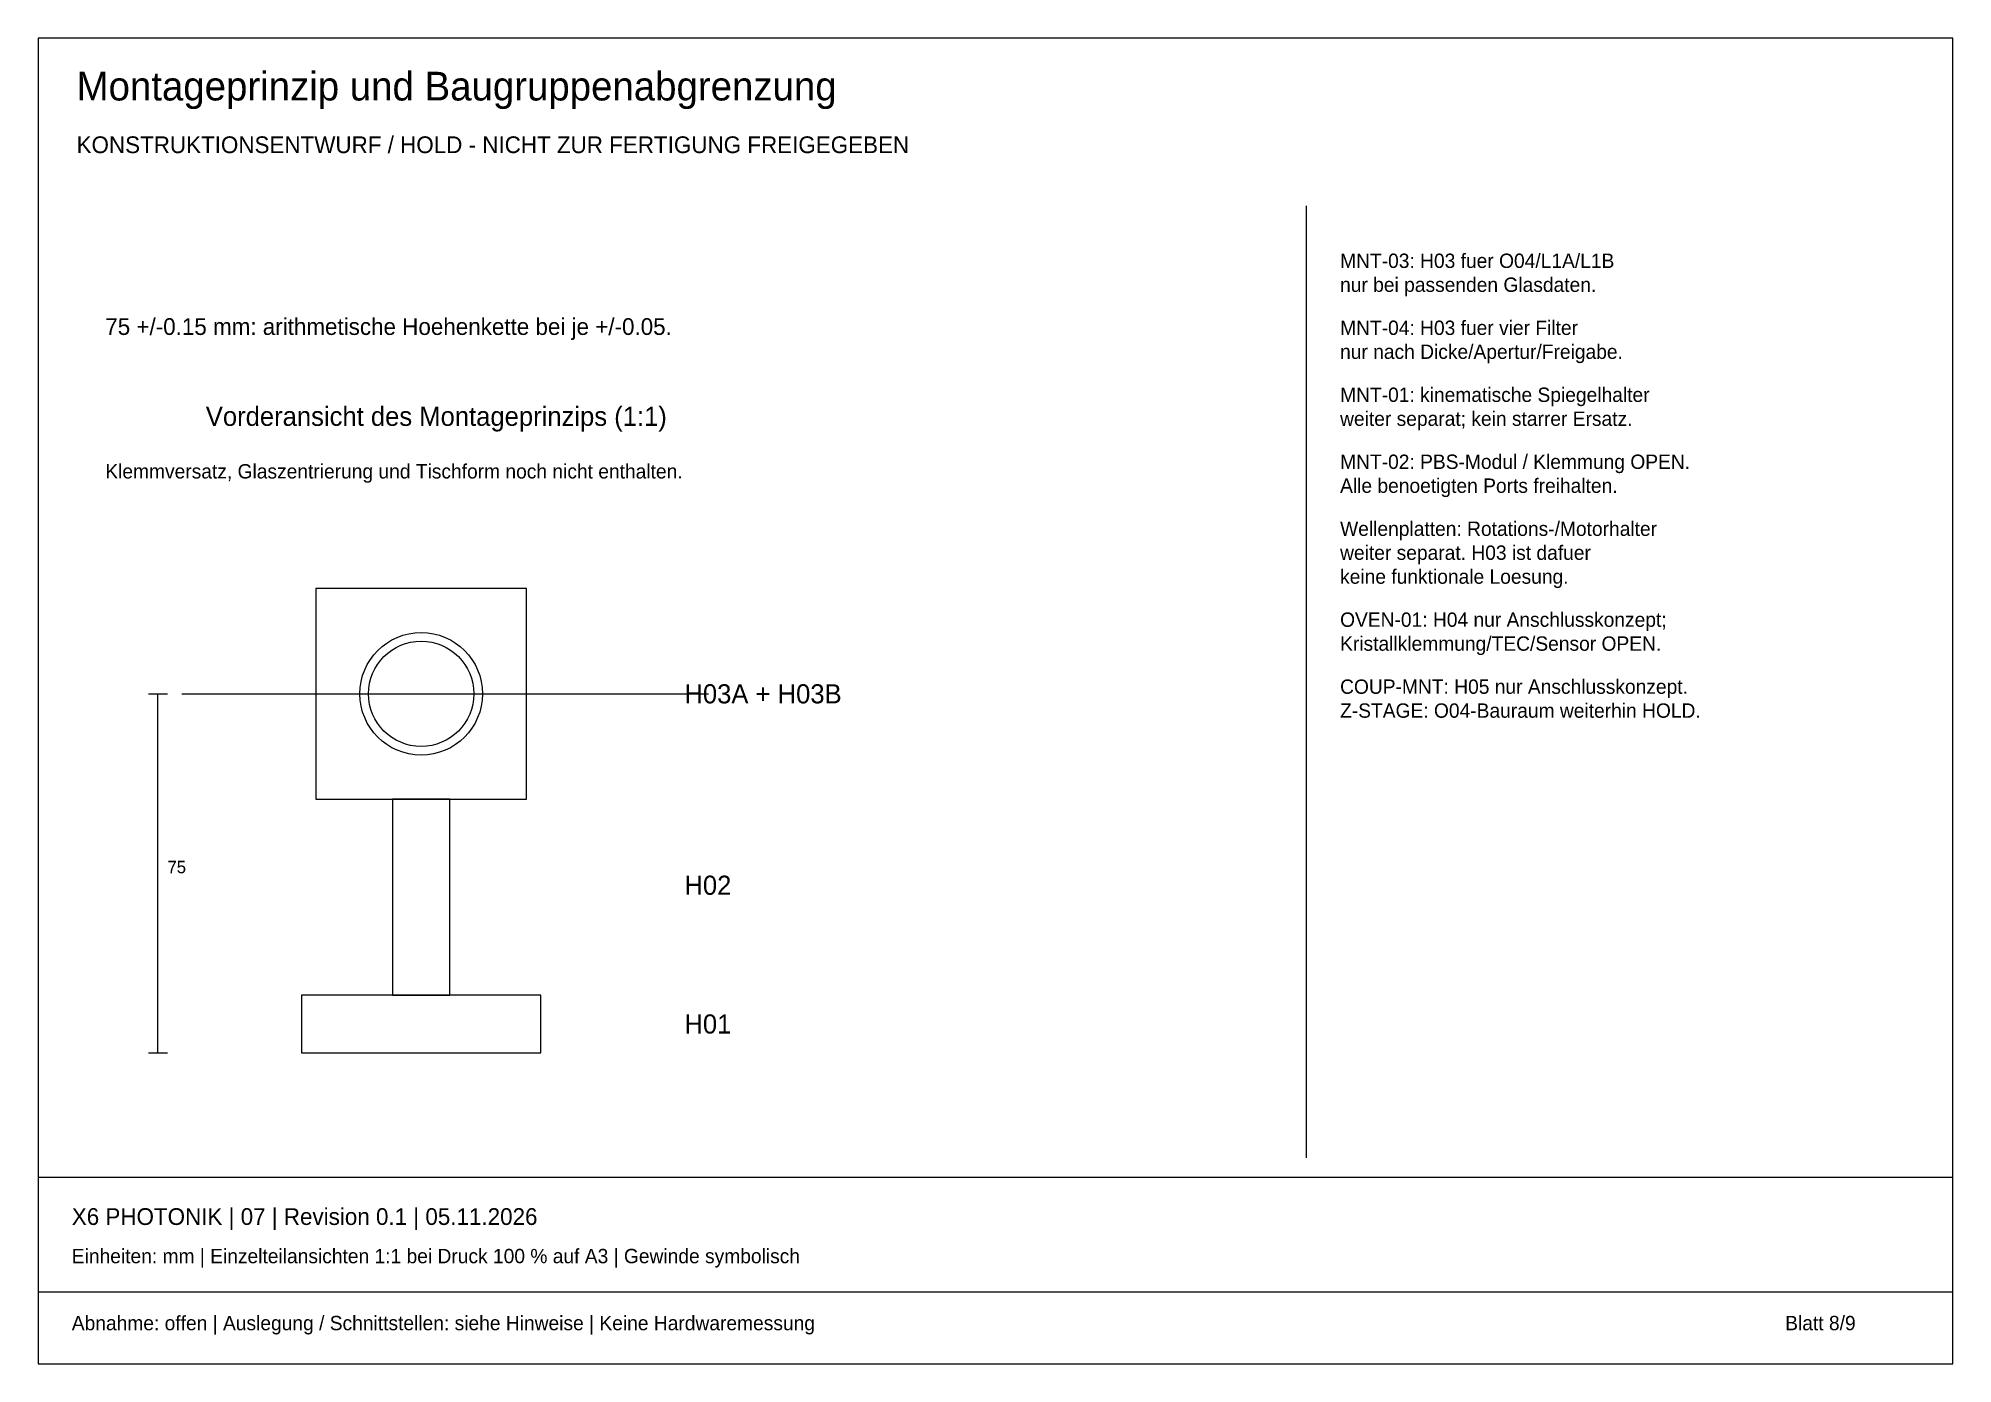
# Model space of a CAD drawing. Header units: millimetres. Extents: x 10 to 410, y 10 to 287.
import ezdxf

# ---------------------------------------------------------------- set-up
doc = ezdxf.new("R2010")
doc.units = ezdxf.units.MM
for name, color, linetype in [('CENTER', 4, 'Continuous'), ('GEOMETRY', 7, 'Continuous'), ('TEXT', 7, 'Continuous')]:
    doc.layers.add(name, color=color, linetype=linetype)

msp = doc.modelspace()

# ---------------------------------------------------------------- linework, layer by layer
at = {"layer": 'CENTER'}
msp.add_line((40, 150), (150, 150), dxfattribs=at)
at = {"layer": 'GEOMETRY'}
for p, q in [((410, 287), (10, 287)), ((10, 287), (10, 10)), ((410, 10), (410, 287)), ((275, 53), (275, 252)), ((112, 172), (68, 172)), ((68, 172), (68, 128)), ((112, 128), (112, 172)), ((33, 150), (37, 150)), ((35, 75), (35, 150)), ((68, 128), (112, 128)), ((96, 128), (84, 128)), ((84, 128), (84, 87)), ((96, 87), (96, 128)), ((115, 87), (65, 87)), ((65, 87), (65, 75)), ((84, 87), (96, 87)), ((115, 75), (115, 87)), ((33, 75), (37, 75)), ((65, 75), (115, 75)), ((10, 49), (410, 49)), ((10, 25), (410, 25)), ((10, 10), (410, 10))]:
    msp.add_line(p, q, dxfattribs=at)
for radius in [12.8, 11]:
    msp.add_circle((90, 150), radius, dxfattribs=at)

# ---------------------------------------------------------------- texts
at = {"layer": 'TEXT'}
for s, height, p in [('Montageprinzip und Baugruppenabgrenzung', 6, (18, 274)), ('KONSTRUKTIONSENTWURF / HOLD - NICHT ZUR FERTIGUNG FREIGEGEBEN', 3.5, (18, 263)), ('MNT-03: H03 fuer O04/L1A/L1B', 3, (282, 239)), ('nur bei passenden Glasdaten.', 3, (282, 234)), ('75 +/-0.15 mm: arithmetische Hoehenkette bei je +/-0.05.', 3.5, (24, 225)), ('MNT-04: H03 fuer vier Filter', 3, (282, 225)), ('nur nach Dicke/Apertur/Freigabe.', 3, (282, 220)), ('MNT-01: kinematische Spiegelhalter', 3, (282, 211)), ('Vorderansicht des Montageprinzips (1:1)', 4, (45, 206)), ('weiter separat; kein starrer Ersatz.', 3, (282, 206)), ('MNT-02: PBS-Modul / Klemmung OPEN.', 3, (282, 197)), ('Klemmversatz, Glaszentrierung und Tischform noch nicht enthalten.', 3, (24, 195)), ('Alle benoetigten Ports freihalten.', 3, (282, 192)), ('Wellenplatten: Rotations-/Motorhalter', 3, (282, 183)), ('weiter separat. H03 ist dafuer', 3, (282, 178)), ('keine funktionale Loesung.', 3, (282, 173)), ('OVEN-01: H04 nur Anschlusskonzept;', 3, (282, 164)), ('Kristallklemmung/TEC/Sensor OPEN.', 3, (282, 159)), ('H03A + H03B', 4, (145, 148)), ('COUP-MNT: H05 nur Anschlusskonzept.', 3, (282, 150)), ('Z-STAGE: O04-Bauraum weiterhin HOLD.', 3, (282, 145)), ('75', 2.6, (37, 112.5)), ('H02', 4, (145, 108)), ('H01', 4, (145, 79)), ('X6 PHOTONIK | 07 | Revision 0.1 | 05.11.2026', 3.5, (17, 39)), ('Einheiten: mm | Einzelteilansichten 1:1 bei Druck 100 % auf A3 | Gewinde symbolisch', 3, (17, 31)), ('Abnahme: offen | Auslegung / Schnittstellen: siehe Hinweise | Keine Hardwaremessung', 3, (17, 17)), ('Blatt 8/9', 3, (375, 17))]:
    msp.add_text(s, height=height, dxfattribs=at).set_placement(p)

doc.saveas('drawing.dxf')
